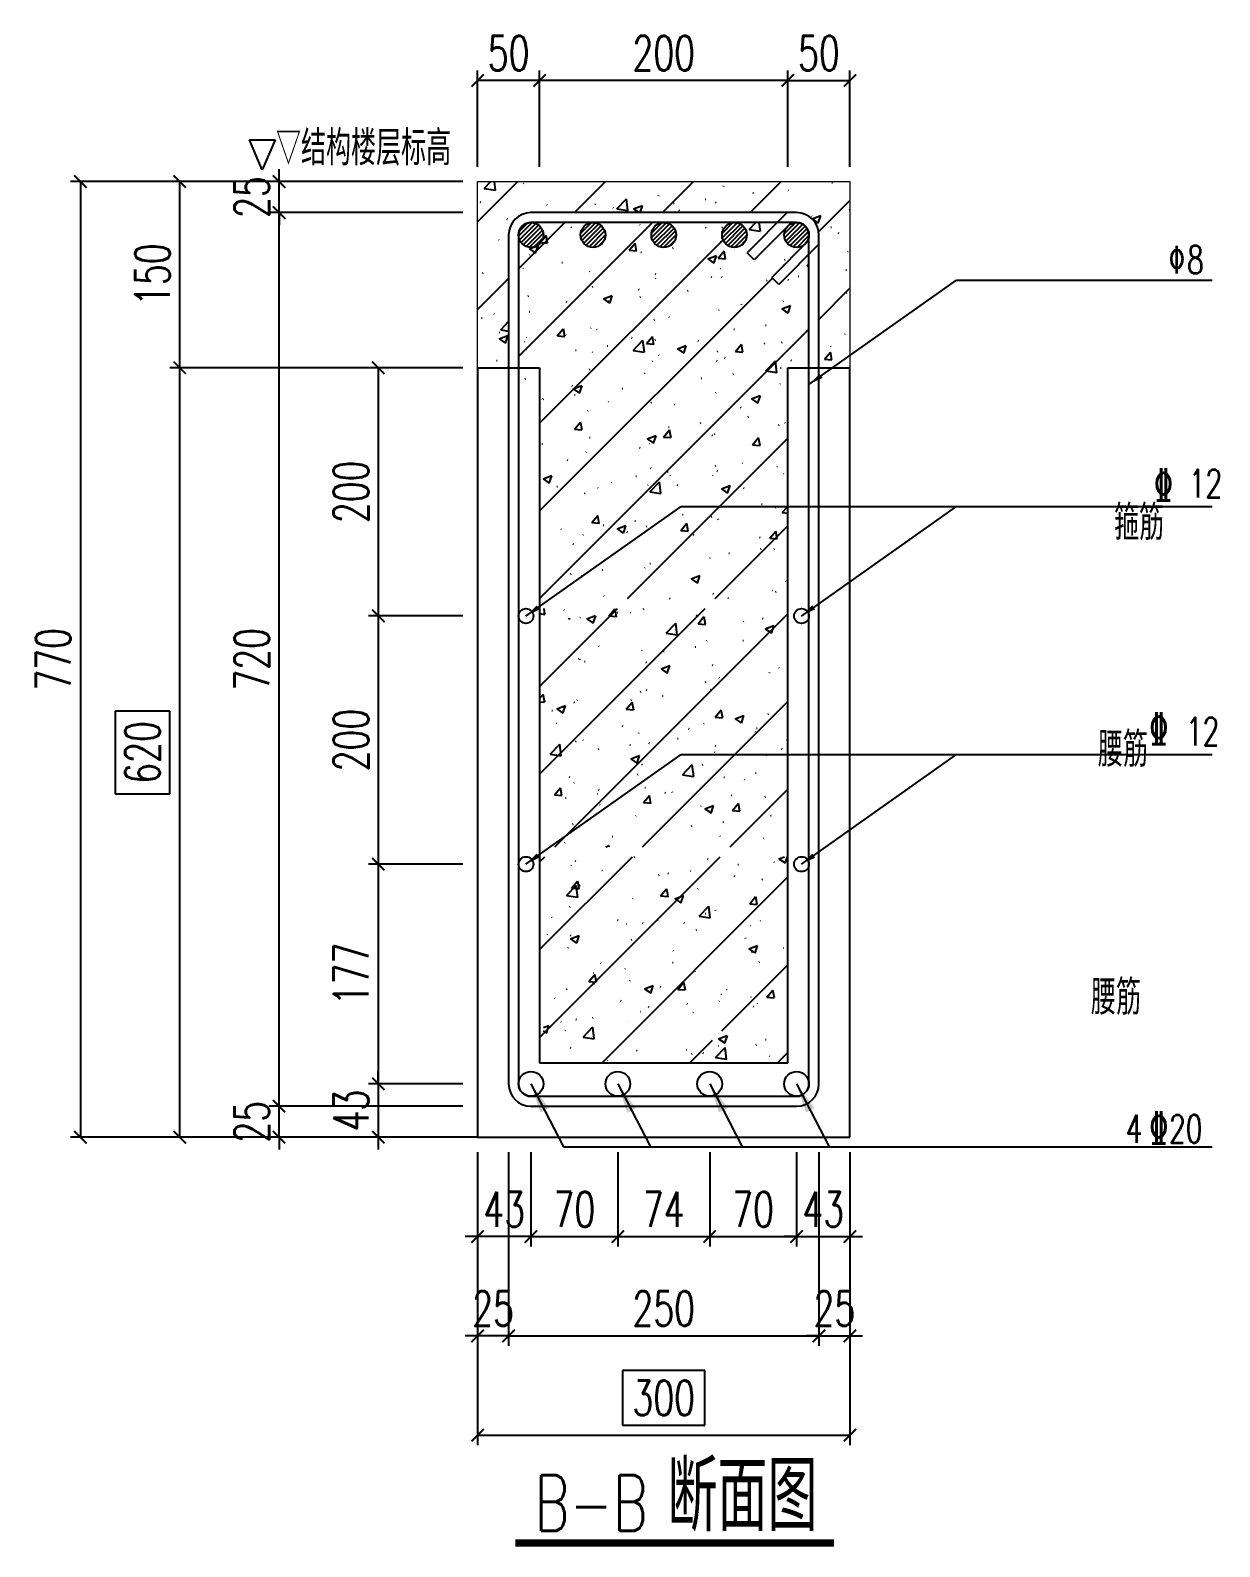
# Model space of a CAD drawing. Header units: inches. Extents: x 280713 to 330889, y 163288 to 177285.
# Drawn here: x 328493 to 330889, y 167803 to 170858 of the extents above; entities that cross this region are included whole.
import ezdxf
from ezdxf.enums import TextEntityAlignment as Align

# ---------------------------------------------------------------- set-up
doc = ezdxf.new("R2010")
doc.units = ezdxf.units.IN
for name, color, linetype in [('PC梁箍筋', 3, 'Continuous'), ('PC梁钢筋', 6, 'Continuous'), ('填充', 8, 'Continuous'), ('尺寸', 7, 'Continuous'), ('文字', 7, 'Continuous'), ('箍筋', 3, 'Continuous'), ('预制构件', 30, 'Continuous')]:
    doc.layers.add(name, color=color, linetype=linetype)
doc.layers.add('现浇剖面轮廓', color=5, linetype='Continuous', lineweight=13)
doc.styles.get("Standard").update_dxf_attribs({"font": 'tssdeng.shx', "width": 0.7, "bigfont": 'hztxt.shx'})
doc.styles.add('中文标注', font='standard.shx', dxfattribs={"bigfont": 'gbcbig.shx'})
doc.styles.add('尺寸123', font='simplex1.shx', dxfattribs={"width": 0.7, "height": 70, "bigfont": 'gbcbig.shx'})
doc.styles.add('钢筋符号', font='tssdeng.shx', dxfattribs={"width": 0.7, "height": 75})
doc.dimstyles.new('1', dxfattribs={"dimtxt": 2.5, "dimasz": 60, "dimexe": 25, "dimexo": 50, "dimgap": 5, "dimtad": 1, "dimtxsty": 'Standard', "dimblk": 'ARCHTICK', "dimcen": 2.5, "dimadec": 0, "dimazin": 0, "dimtfac": 1, "dimtmove": 0, "dimatfit": 3, "dimfxl": 1, "dimarcsym": 0})
doc.dimstyles.new('S-5', dxfattribs={"dimscale": 30, "dimtxt": 3.5, "dimasz": 1, "dimexe": 1, "dimexo": 3, "dimgap": 4, "dimtad": 1, "dimdec": 1, "dimlfac": 0.2, "dimdsep": 46, "dimtxsty": '尺寸123', "dimblk": 'ARCHTICK', "dimcen": 1.75, "dimaunit": 1, "dimadec": 1, "dimazin": 0, "dimtfac": 1, "dimtdec": 1, "dimtix": 1, "dimtmove": 2, "dimatfit": 3, "dimfxl": 1, "dimarcsym": 0})
doc.dimstyles.new('s-8', dxfattribs={"dimscale": 10, "dimtxt": 3.5, "dimasz": 2.5, "dimexe": 2, "dimexo": 3, "dimgap": 2, "dimtad": 1, "dimdec": 1, "dimlfac": 0.4, "dimdsep": 46, "dimtxsty": '尺寸123', "dimblk": 'ARCHTICK', "dimcen": 1.75, "dimaunit": 1, "dimadec": 0, "dimazin": 0, "dimtfac": 1, "dimtdec": 1, "dimtix": 1, "dimtmove": 2, "dimatfit": 3, "dimfxl": 1, "dimarcsym": 0})
doc.dimstyles.new('副本 s-8', dxfattribs={"dimscale": 10, "dimtxt": 3.5, "dimasz": 2.5, "dimexe": 2, "dimexo": 3, "dimgap": -2, "dimtad": 1, "dimdec": 1, "dimlfac": 0.4, "dimdsep": 46, "dimtxsty": '尺寸123', "dimblk": 'ARCHTICK', "dimcen": 1.75, "dimaunit": 1, "dimadec": 0, "dimazin": 0, "dimtfac": 1, "dimtdec": 1, "dimtix": 1, "dimtmove": 2, "dimatfit": 3, "dimfxl": 1, "dimarcsym": 0})
pattern_1 = [(45, (0, 0), (-88.388348, 88.388348), []), (50, (0, 0), (179.315046, -15.688034), [18.75, -206.25]), (355, (0, 0), (-34.68783, 188.04803), [15, -165]), (100.4514, (14.94, -1.3), (144.627345, 172.359886), [15.93505, -175.28553]), (46.1842, (0, 50), (266.81026, -41.37975), [28.125, -309.375]), (96.6356, (22.23, 46.55), (233.66568, 243.52947), [23.90257, -262.92825]), (351.1842, (0, 50), (233.66549, 243.52965), [22.5, -247.5]), (21, (25, 37.5), (149.226763, -100.65472), [18.75, -206.25]), (326, (25, 37.5), (60.82883, 181.28751), [15, -165]), (71.4514, (37.44, 29.11), (210.05566, 80.632624), [15.93505, -175.28553]), (37.5, (0, 0), (3.039964, 83.223463), [1.25, -163, 1.25, -167.5, 1.25, -165.625]), (7.5, (0, 0), (65.767384, 98.602928), [1.25, -95.5, 1.25, -159.25, 1.25, -63.125]), (327.5, (-55.75, 0), (133.455609, -5.638718), [1.25, -62.5, 1.25, -195, 1.25, -258.75]), (317.5, (-80.75, 0), (145.796542, 25.026246), [1.25, -81.25, 1.25, -129.5, 1.25, -183.75])]

# ---------------------------------------------------------------- blocks, each defined once
blk = doc.blocks.new('_ArchTick')
at = {"color": 0, "linetype": 'ByBlock', "const_width": 0.15}
blk.add_lwpolyline([(-0.5, -0.5), (0.5, 0.5)], dxfattribs=at)
blk = doc.blocks.new('*D366')
at = {"layer": 'Defpoints', "color": 0, "transparency": 16777216}
for p in [(329394, 170177.9), (329194, 169677.9), (329394, 169677.9)]:
    blk.add_point(p, dxfattribs=at)
at = {"layer": '尺寸', "color": 0, "lineweight": -2, "transparency": 16777216}
for p, q in [((329364, 170177.9), (329174, 170177.9)), ((329194, 170177.9), (329194, 169677.9)), ((329364, 169677.9), (329174, 169677.9))]:
    blk.add_line(p, q, dxfattribs=at)
at = {"layer": '尺寸', "color": 0, "lineweight": -2, "transparency": 16777216, "xscale": 25, "yscale": 25, "zscale": 25}
for p, rotation in [((329194, 170177.9), 90), ((329194, 169677.9), 270)]:
    blk.add_blockref('_ArchTick', p, dxfattribs=dict(at, rotation=rotation))
at = {"layer": '尺寸', "color": 0, "transparency": 16777216, "insert": (329139, 169927.9), "char_height": 70, "attachment_point": 5, "rotation": 90, "style": '尺寸123'}
blk.add_mtext('200', dxfattribs=at)
blk = doc.blocks.new('*D367')
at = {"layer": 'Defpoints', "color": 0, "transparency": 16777216}
for p in [(329394, 168735.4), (329194, 168627.9), (329394, 168627.9)]:
    blk.add_point(p, dxfattribs=at)
at = {"layer": '尺寸', "color": 0, "lineweight": -2, "transparency": 16777216}
for p, q in [((329194, 168735.4), (329194, 168760.4)), ((329364, 168735.4), (329174, 168735.4)), ((329194, 168735.4), (329194, 168627.9)), ((329364, 168627.9), (329174, 168627.9)), ((329194, 168627.9), (329194, 168602.9))]:
    blk.add_line(p, q, dxfattribs=at)
at = {"layer": '尺寸', "color": 0, "lineweight": -2, "transparency": 16777216, "xscale": 25, "yscale": 25, "zscale": 25}
for p, rotation in [((329194, 168735.4), 270), ((329194, 168627.9), 90)]:
    blk.add_blockref('_ArchTick', p, dxfattribs=dict(at, rotation=rotation))
at = {"layer": '尺寸', "color": 0, "transparency": 16777216, "insert": (329139, 168681.6), "char_height": 70, "attachment_point": 5, "rotation": 90, "style": '尺寸123'}
blk.add_mtext('43', dxfattribs=at)
blk = doc.blocks.new('*D368')
at = {"layer": 'Defpoints', "color": 0, "transparency": 16777216}
for p in [(328794, 170177.9), (329394, 170177.9), (329394, 168627.9)]:
    blk.add_point(p, dxfattribs=at)
at = {"layer": '尺寸', "color": 0, "lineweight": -2, "transparency": 16777216}
for p, q in [((329364, 170177.9), (328774, 170177.9)), ((328794, 168627.9), (328794, 170177.9)), ((328774, 169485.9), (328664, 169485.9)), ((328664, 169485.9), (328664, 169319.9)), ((328774, 169319.9), (328774, 169485.9)), ((328664, 169319.9), (328774, 169319.9)), ((329364, 168627.9), (328774, 168627.9))]:
    blk.add_line(p, q, dxfattribs=at)
at = {"layer": '尺寸', "color": 0, "lineweight": -2, "transparency": 16777216, "xscale": 25, "yscale": 25, "zscale": 25}
for p, rotation in [((328794, 170177.9), 90), ((328794, 168627.9), 270)]:
    blk.add_blockref('_ArchTick', p, dxfattribs=dict(at, rotation=rotation))
at = {"layer": '尺寸', "color": 0, "transparency": 16777216, "insert": (328719, 169402.9), "char_height": 70, "attachment_point": 5, "rotation": 90, "style": '尺寸123'}
blk.add_mtext('620', dxfattribs=at)
blk = doc.blocks.new('*D369')
at = {"layer": 'Defpoints', "color": 0, "transparency": 16777216}
for p in [(329394, 168627.9), (329456.5, 168627.9), (329394, 168227.7)]:
    blk.add_point(p, dxfattribs=at)
at = {"layer": '尺寸', "color": 0, "lineweight": -2, "transparency": 16777216}
for p, q in [((329394, 168597.9), (329394, 168207.7)), ((329456.5, 168597.9), (329456.5, 168207.7)), ((329394, 168227.7), (329369, 168227.7)), ((329456.5, 168227.7), (329394, 168227.7)), ((329456.5, 168227.7), (329481.5, 168227.7))]:
    blk.add_line(p, q, dxfattribs=at)
at = {"layer": '尺寸', "color": 0, "lineweight": -2, "transparency": 16777216, "xscale": 25, "yscale": 25, "zscale": 25}
blk.add_blockref('_ArchTick', (329394, 168227.7), dxfattribs=at)
at = {"layer": '尺寸', "color": 0, "lineweight": -2, "transparency": 16777216, "xscale": 25, "yscale": 25, "zscale": 25, "rotation": 180}
blk.add_blockref('_ArchTick', (329456.5, 168227.7), dxfattribs=at)
at = {"layer": '尺寸', "color": 0, "transparency": 16777216, "insert": (329425.2, 168282.7), "char_height": 70, "attachment_point": 5, "style": '尺寸123'}
blk.add_mtext('25', dxfattribs=at)
blk = doc.blocks.new('*D370')
at = {"layer": 'Defpoints', "color": 0, "transparency": 16777216}
for p in [(329456.5, 168627.9), (330081.5, 168627.9), (330081.5, 168227.7)]:
    blk.add_point(p, dxfattribs=at)
at = {"layer": '尺寸', "color": 0, "lineweight": -2, "transparency": 16777216}
for p, q in [((329456.5, 168597.9), (329456.5, 168207.7)), ((330081.5, 168597.9), (330081.5, 168207.7)), ((329456.5, 168227.7), (330081.5, 168227.7))]:
    blk.add_line(p, q, dxfattribs=at)
at = {"layer": '尺寸', "color": 0, "lineweight": -2, "transparency": 16777216, "xscale": 25, "yscale": 25, "zscale": 25, "rotation": 180}
blk.add_blockref('_ArchTick', (329456.5, 168227.7), dxfattribs=at)
at = {"layer": '尺寸', "color": 0, "lineweight": -2, "transparency": 16777216, "xscale": 25, "yscale": 25, "zscale": 25}
blk.add_blockref('_ArchTick', (330081.5, 168227.7), dxfattribs=at)
at = {"layer": '尺寸', "color": 0, "transparency": 16777216, "insert": (329769, 168282.7), "char_height": 70, "attachment_point": 5, "style": '尺寸123'}
blk.add_mtext('250', dxfattribs=at)
blk = doc.blocks.new('*D371')
at = {"layer": 'Defpoints', "color": 0, "transparency": 16777216}
for p in [(330081.5, 168627.9), (330144, 168627.9), (330144, 168227.7)]:
    blk.add_point(p, dxfattribs=at)
at = {"layer": '尺寸', "color": 0, "lineweight": -2, "transparency": 16777216}
for p, q in [((330081.5, 168597.9), (330081.5, 168207.7)), ((330144, 168597.9), (330144, 168207.7)), ((330081.5, 168227.7), (330056.5, 168227.7)), ((330081.5, 168227.7), (330144, 168227.7)), ((330144, 168227.7), (330169, 168227.7))]:
    blk.add_line(p, q, dxfattribs=at)
at = {"layer": '尺寸', "color": 0, "lineweight": -2, "transparency": 16777216, "xscale": 25, "yscale": 25, "zscale": 25}
blk.add_blockref('_ArchTick', (330081.5, 168227.7), dxfattribs=at)
at = {"layer": '尺寸', "color": 0, "lineweight": -2, "transparency": 16777216, "xscale": 25, "yscale": 25, "zscale": 25, "rotation": 180}
blk.add_blockref('_ArchTick', (330144, 168227.7), dxfattribs=at)
at = {"layer": '尺寸', "color": 0, "transparency": 16777216, "insert": (330112.7, 168282.7), "char_height": 70, "attachment_point": 5, "style": '尺寸123'}
blk.add_mtext('25', dxfattribs=at)
blk = doc.blocks.new('*D372')
at = {"layer": 'Defpoints', "color": 0, "transparency": 16777216}
for p in [(329394, 168627.9), (329501.5, 168627.9), (329394, 168427.7)]:
    blk.add_point(p, dxfattribs=at)
at = {"layer": '尺寸', "color": 0, "lineweight": -2, "transparency": 16777216}
for p, q in [((329394, 168597.9), (329394, 168407.7)), ((329501.5, 168597.9), (329501.5, 168407.7)), ((329394, 168427.7), (329369, 168427.7)), ((329501.5, 168427.7), (329394, 168427.7)), ((329501.5, 168427.7), (329526.5, 168427.7))]:
    blk.add_line(p, q, dxfattribs=at)
at = {"layer": '尺寸', "color": 0, "lineweight": -2, "transparency": 16777216, "xscale": 25, "yscale": 25, "zscale": 25}
blk.add_blockref('_ArchTick', (329394, 168427.7), dxfattribs=at)
at = {"layer": '尺寸', "color": 0, "lineweight": -2, "transparency": 16777216, "xscale": 25, "yscale": 25, "zscale": 25, "rotation": 180}
blk.add_blockref('_ArchTick', (329501.5, 168427.7), dxfattribs=at)
at = {"layer": '尺寸', "color": 0, "transparency": 16777216, "insert": (329447.7, 168482.7), "char_height": 70, "attachment_point": 5, "style": '尺寸123'}
blk.add_mtext('43', dxfattribs=at)
blk = doc.blocks.new('*D373')
at = {"layer": 'Defpoints', "color": 0, "transparency": 16777216}
for p in [(329501.5, 168627.9), (329676.5, 168627.9), (329676.5, 168427.7)]:
    blk.add_point(p, dxfattribs=at)
at = {"layer": '尺寸', "color": 0, "lineweight": -2, "transparency": 16777216}
for p, q in [((329501.5, 168597.9), (329501.5, 168407.7)), ((329676.5, 168597.9), (329676.5, 168407.7)), ((329501.5, 168427.7), (329676.5, 168427.7))]:
    blk.add_line(p, q, dxfattribs=at)
at = {"layer": '尺寸', "color": 0, "lineweight": -2, "transparency": 16777216, "xscale": 25, "yscale": 25, "zscale": 25, "rotation": 180}
blk.add_blockref('_ArchTick', (329501.5, 168427.7), dxfattribs=at)
at = {"layer": '尺寸', "color": 0, "lineweight": -2, "transparency": 16777216, "xscale": 25, "yscale": 25, "zscale": 25}
blk.add_blockref('_ArchTick', (329676.5, 168427.7), dxfattribs=at)
at = {"layer": '尺寸', "color": 0, "transparency": 16777216, "insert": (329589, 168482.7), "char_height": 70, "attachment_point": 5, "style": '尺寸123'}
blk.add_mtext('70', dxfattribs=at)
blk = doc.blocks.new('*D374')
at = {"layer": 'Defpoints', "color": 0, "transparency": 16777216}
for p in [(329676.5, 168627.9), (329861.5, 168627.9), (329861.5, 168427.7)]:
    blk.add_point(p, dxfattribs=at)
at = {"layer": '尺寸', "color": 0, "lineweight": -2, "transparency": 16777216}
for p, q in [((329676.5, 168597.9), (329676.5, 168407.7)), ((329861.5, 168597.9), (329861.5, 168407.7)), ((329676.5, 168427.7), (329861.5, 168427.7))]:
    blk.add_line(p, q, dxfattribs=at)
at = {"layer": '尺寸', "color": 0, "lineweight": -2, "transparency": 16777216, "xscale": 25, "yscale": 25, "zscale": 25, "rotation": 180}
blk.add_blockref('_ArchTick', (329676.5, 168427.7), dxfattribs=at)
at = {"layer": '尺寸', "color": 0, "lineweight": -2, "transparency": 16777216, "xscale": 25, "yscale": 25, "zscale": 25}
blk.add_blockref('_ArchTick', (329861.5, 168427.7), dxfattribs=at)
at = {"layer": '尺寸', "color": 0, "transparency": 16777216, "insert": (329769, 168482.7), "char_height": 70, "attachment_point": 5, "style": '尺寸123'}
blk.add_mtext('74', dxfattribs=at)
blk = doc.blocks.new('*D375')
at = {"layer": 'Defpoints', "color": 0, "transparency": 16777216}
for p in [(329861.5, 168627.9), (330036.5, 168627.9), (330036.5, 168427.7)]:
    blk.add_point(p, dxfattribs=at)
at = {"layer": '尺寸', "color": 0, "lineweight": -2, "transparency": 16777216}
for p, q in [((329861.5, 168597.9), (329861.5, 168407.7)), ((330036.5, 168597.9), (330036.5, 168407.7)), ((329861.5, 168427.7), (330036.5, 168427.7))]:
    blk.add_line(p, q, dxfattribs=at)
at = {"layer": '尺寸', "color": 0, "lineweight": -2, "transparency": 16777216, "xscale": 25, "yscale": 25, "zscale": 25, "rotation": 180}
blk.add_blockref('_ArchTick', (329861.5, 168427.7), dxfattribs=at)
at = {"layer": '尺寸', "color": 0, "lineweight": -2, "transparency": 16777216, "xscale": 25, "yscale": 25, "zscale": 25}
blk.add_blockref('_ArchTick', (330036.5, 168427.7), dxfattribs=at)
at = {"layer": '尺寸', "color": 0, "transparency": 16777216, "insert": (329949, 168482.7), "char_height": 70, "attachment_point": 5, "style": '尺寸123'}
blk.add_mtext('70', dxfattribs=at)
blk = doc.blocks.new('*D376')
at = {"layer": 'Defpoints', "color": 0, "transparency": 16777216}
for p in [(330036.5, 168627.9), (330144, 168627.9), (330144, 168427.7)]:
    blk.add_point(p, dxfattribs=at)
at = {"layer": '尺寸', "color": 0, "lineweight": -2, "transparency": 16777216}
for p, q in [((330036.5, 168597.9), (330036.5, 168407.7)), ((330144, 168597.9), (330144, 168407.7)), ((330036.5, 168427.7), (330011.5, 168427.7)), ((330036.5, 168427.7), (330144, 168427.7)), ((330144, 168427.7), (330169, 168427.7))]:
    blk.add_line(p, q, dxfattribs=at)
at = {"layer": '尺寸', "color": 0, "lineweight": -2, "transparency": 16777216, "xscale": 25, "yscale": 25, "zscale": 25}
blk.add_blockref('_ArchTick', (330036.5, 168427.7), dxfattribs=at)
at = {"layer": '尺寸', "color": 0, "lineweight": -2, "transparency": 16777216, "xscale": 25, "yscale": 25, "zscale": 25, "rotation": 180}
blk.add_blockref('_ArchTick', (330144, 168427.7), dxfattribs=at)
at = {"layer": '尺寸', "color": 0, "transparency": 16777216, "insert": (330090.2, 168482.7), "char_height": 70, "attachment_point": 5, "style": '尺寸123'}
blk.add_mtext('43', dxfattribs=at)
blk = doc.blocks.new('*D377')
at = {"layer": 'Defpoints', "color": 0, "transparency": 16777216}
for p in [(329394, 168627.9), (330144, 168627.9), (330144, 168027.7)]:
    blk.add_point(p, dxfattribs=at)
at = {"layer": '尺寸', "color": 0, "lineweight": -2, "transparency": 16777216}
for p, q in [((329394, 168597.9), (329394, 168007.7)), ((330144, 168597.9), (330144, 168007.7)), ((329852, 168157.7), (329686, 168157.7)), ((329686, 168157.7), (329686, 168047.7)), ((329852, 168047.7), (329852, 168157.7)), ((329394, 168027.7), (330144, 168027.7)), ((329686, 168047.7), (329852, 168047.7))]:
    blk.add_line(p, q, dxfattribs=at)
at = {"layer": '尺寸', "color": 0, "lineweight": -2, "transparency": 16777216, "xscale": 25, "yscale": 25, "zscale": 25, "rotation": 180}
blk.add_blockref('_ArchTick', (329394, 168027.7), dxfattribs=at)
at = {"layer": '尺寸', "color": 0, "lineweight": -2, "transparency": 16777216, "xscale": 25, "yscale": 25, "zscale": 25}
blk.add_blockref('_ArchTick', (330144, 168027.7), dxfattribs=at)
at = {"layer": '尺寸', "color": 0, "transparency": 16777216, "insert": (329769, 168102.7), "char_height": 70, "attachment_point": 5, "style": '尺寸123'}
blk.add_mtext('300', dxfattribs=at)
blk = doc.blocks.new('*D378')
at = {"layer": 'Defpoints', "color": 0, "transparency": 16777216}
for p in [(329394, 170552.9), (328594, 168627.9), (329394, 168627.9)]:
    blk.add_point(p, dxfattribs=at)
at = {"layer": '尺寸', "color": 0, "lineweight": -2, "transparency": 16777216}
for p, q in [((329364, 170552.9), (328574, 170552.9)), ((328594, 170552.9), (328594, 168627.9)), ((329364, 168627.9), (328574, 168627.9))]:
    blk.add_line(p, q, dxfattribs=at)
at = {"layer": '尺寸', "color": 0, "lineweight": -2, "transparency": 16777216, "xscale": 25, "yscale": 25, "zscale": 25}
for p, rotation in [((328594, 170552.9), 90), ((328594, 168627.9), 270)]:
    blk.add_blockref('_ArchTick', p, dxfattribs=dict(at, rotation=rotation))
at = {"layer": '尺寸', "color": 0, "transparency": 16777216, "insert": (328539, 169590.4), "char_height": 70, "attachment_point": 5, "rotation": 90, "style": '尺寸123'}
blk.add_mtext('770', dxfattribs=at)
blk = doc.blocks.new('*D379')
at = {"layer": 'Defpoints', "color": 0, "transparency": 16777216}
for p in [(329394, 169677.9), (329194, 169177.9), (329394, 169177.9)]:
    blk.add_point(p, dxfattribs=at)
at = {"layer": '尺寸', "color": 0, "lineweight": -2, "transparency": 16777216}
for p, q in [((329364, 169677.9), (329174, 169677.9)), ((329194, 169677.9), (329194, 169177.9)), ((329364, 169177.9), (329174, 169177.9))]:
    blk.add_line(p, q, dxfattribs=at)
at = {"layer": '尺寸', "color": 0, "lineweight": -2, "transparency": 16777216, "xscale": 25, "yscale": 25, "zscale": 25}
for p, rotation in [((329194, 169677.9), 90), ((329194, 169177.9), 270)]:
    blk.add_blockref('_ArchTick', p, dxfattribs=dict(at, rotation=rotation))
at = {"layer": '尺寸', "color": 0, "transparency": 16777216, "insert": (329139, 169427.9), "char_height": 70, "attachment_point": 5, "rotation": 90, "style": '尺寸123'}
blk.add_mtext('200', dxfattribs=at)
blk = doc.blocks.new('*D380')
at = {"layer": 'Defpoints', "color": 0, "transparency": 16777216}
for p in [(329394, 169177.9), (329194, 168735.4), (329394, 168735.4)]:
    blk.add_point(p, dxfattribs=at)
at = {"layer": '尺寸', "color": 0, "lineweight": -2, "transparency": 16777216}
for p, q in [((329364, 169177.9), (329174, 169177.9)), ((329194, 169177.9), (329194, 168735.4)), ((329364, 168735.4), (329174, 168735.4))]:
    blk.add_line(p, q, dxfattribs=at)
at = {"layer": '尺寸', "color": 0, "lineweight": -2, "transparency": 16777216, "xscale": 25, "yscale": 25, "zscale": 25}
for p, rotation in [((329194, 169177.9), 90), ((329194, 168735.4), 270)]:
    blk.add_blockref('_ArchTick', p, dxfattribs=dict(at, rotation=rotation))
at = {"layer": '尺寸', "color": 0, "transparency": 16777216, "insert": (329139, 168956.6), "char_height": 70, "attachment_point": 5, "rotation": 90, "style": '尺寸123'}
blk.add_mtext('177', dxfattribs=at)
blk = doc.blocks.new('*D381')
at = {"layer": 'Defpoints', "color": 0, "transparency": 16777216}
for p in [(329394, 170756.6), (329394, 170552.9), (329519, 170552.9)]:
    blk.add_point(p, dxfattribs=at)
at = {"layer": '尺寸', "color": 0, "lineweight": -2, "transparency": 16777216}
for p, q in [((329394, 170582.9), (329394, 170776.6)), ((329519, 170582.9), (329519, 170776.6)), ((329519, 170756.6), (329394, 170756.6))]:
    blk.add_line(p, q, dxfattribs=at)
at = {"layer": '尺寸', "color": 0, "lineweight": -2, "transparency": 16777216, "xscale": 25, "yscale": 25, "zscale": 25, "rotation": 180}
blk.add_blockref('_ArchTick', (329394, 170756.6), dxfattribs=at)
at = {"layer": '尺寸', "color": 0, "lineweight": -2, "transparency": 16777216, "xscale": 25, "yscale": 25, "zscale": 25}
blk.add_blockref('_ArchTick', (329519, 170756.6), dxfattribs=at)
at = {"layer": '尺寸', "color": 0, "transparency": 16777216, "insert": (329456.5, 170811.6), "char_height": 70, "attachment_point": 5, "style": '尺寸123'}
blk.add_mtext('50', dxfattribs=at)
blk = doc.blocks.new('*D382')
at = {"layer": 'Defpoints', "color": 0, "transparency": 16777216}
for p in [(329519, 170756.6), (329519, 170552.9), (330019, 170552.9)]:
    blk.add_point(p, dxfattribs=at)
at = {"layer": '尺寸', "color": 0, "lineweight": -2, "transparency": 16777216}
for p, q in [((329519, 170582.9), (329519, 170776.6)), ((330019, 170582.9), (330019, 170776.6)), ((330019, 170756.6), (329519, 170756.6))]:
    blk.add_line(p, q, dxfattribs=at)
at = {"layer": '尺寸', "color": 0, "lineweight": -2, "transparency": 16777216, "xscale": 25, "yscale": 25, "zscale": 25, "rotation": 180}
blk.add_blockref('_ArchTick', (329519, 170756.6), dxfattribs=at)
at = {"layer": '尺寸', "color": 0, "lineweight": -2, "transparency": 16777216, "xscale": 25, "yscale": 25, "zscale": 25}
blk.add_blockref('_ArchTick', (330019, 170756.6), dxfattribs=at)
at = {"layer": '尺寸', "color": 0, "transparency": 16777216, "insert": (329769, 170811.6), "char_height": 70, "attachment_point": 5, "style": '尺寸123'}
blk.add_mtext('200', dxfattribs=at)
blk = doc.blocks.new('*D383')
at = {"layer": 'Defpoints', "color": 0, "transparency": 16777216}
for p in [(330144, 170756.6), (330019, 170552.9), (330144, 170552.9)]:
    blk.add_point(p, dxfattribs=at)
at = {"layer": '尺寸', "color": 0, "lineweight": -2, "transparency": 16777216}
for p, q in [((330019, 170582.9), (330019, 170776.6)), ((330144, 170582.9), (330144, 170776.6)), ((330019, 170756.6), (330144, 170756.6))]:
    blk.add_line(p, q, dxfattribs=at)
at = {"layer": '尺寸', "color": 0, "lineweight": -2, "transparency": 16777216, "xscale": 25, "yscale": 25, "zscale": 25, "rotation": 180}
blk.add_blockref('_ArchTick', (330019, 170756.6), dxfattribs=at)
at = {"layer": '尺寸', "color": 0, "lineweight": -2, "transparency": 16777216, "xscale": 25, "yscale": 25, "zscale": 25}
blk.add_blockref('_ArchTick', (330144, 170756.6), dxfattribs=at)
at = {"layer": '尺寸', "color": 0, "transparency": 16777216, "insert": (330081.5, 170811.6), "char_height": 70, "attachment_point": 5, "style": '尺寸123'}
blk.add_mtext('50', dxfattribs=at)
blk = doc.blocks.new('sanjiaoxing')
for p, q in [((241601.3, 38058.2), (241661.5, 38083.6)), ((241661.5, 38031.9), (241601.3, 38058.2)), ((241661.5, 38083.6), (241661.5, 38031.9))]:
    blk.add_line(p, q)
blk = doc.blocks.new('*D384')
at = {"layer": 'Defpoints', "color": 0, "transparency": 16777216}
for p in [(328794, 170552.9), (329394, 170552.9), (329394, 170177.9)]:
    blk.add_point(p, dxfattribs=at)
at = {"layer": '尺寸', "color": 0, "lineweight": -2, "transparency": 16777216}
for p, q in [((329364, 170552.9), (328774, 170552.9)), ((328794, 170177.9), (328794, 170552.9)), ((329364, 170177.9), (328774, 170177.9))]:
    blk.add_line(p, q, dxfattribs=at)
at = {"layer": '尺寸', "color": 0, "lineweight": -2, "transparency": 16777216, "xscale": 25, "yscale": 25, "zscale": 25}
for p, rotation in [((328794, 170552.9), 90), ((328794, 170177.9), 270)]:
    blk.add_blockref('_ArchTick', p, dxfattribs=dict(at, rotation=rotation))
at = {"layer": '尺寸', "color": 0, "transparency": 16777216, "insert": (328739, 170365.4), "char_height": 70, "attachment_point": 5, "rotation": 90, "style": '尺寸123'}
blk.add_mtext('150', dxfattribs=at)
blk = doc.blocks.new('*D385')
at = {"layer": 'Defpoints', "color": 0, "transparency": 16777216}
for p in [(328994, 168690.4), (329394, 168690.4), (329394, 168627.9)]:
    blk.add_point(p, dxfattribs=at)
at = {"layer": '尺寸', "color": 0, "lineweight": -2, "transparency": 16777216}
for p, q in [((328994, 168690.4), (328994, 168715.4)), ((329364, 168690.4), (328974, 168690.4)), ((328994, 168627.9), (328994, 168690.4)), ((329364, 168627.9), (328974, 168627.9)), ((328994, 168627.9), (328994, 168602.9))]:
    blk.add_line(p, q, dxfattribs=at)
at = {"layer": '尺寸', "color": 0, "lineweight": -2, "transparency": 16777216, "xscale": 25, "yscale": 25, "zscale": 25}
for p, rotation in [((328994, 168690.4), 270), ((328994, 168627.9), 90)]:
    blk.add_blockref('_ArchTick', p, dxfattribs=dict(at, rotation=rotation))
at = {"layer": '尺寸', "color": 0, "transparency": 16777216, "insert": (328939, 168659.1), "char_height": 70, "attachment_point": 5, "rotation": 90, "style": '尺寸123'}
blk.add_mtext('25', dxfattribs=at)
blk = doc.blocks.new('*D386')
at = {"layer": 'Defpoints', "color": 0, "transparency": 16777216}
for p in [(328994, 170490.4), (329394, 170490.4), (329394, 168690.4)]:
    blk.add_point(p, dxfattribs=at)
at = {"layer": '尺寸', "color": 0, "lineweight": -2, "transparency": 16777216}
for p, q in [((329364, 170490.4), (328974, 170490.4)), ((328994, 168690.4), (328994, 170490.4)), ((329364, 168690.4), (328974, 168690.4))]:
    blk.add_line(p, q, dxfattribs=at)
at = {"layer": '尺寸', "color": 0, "lineweight": -2, "transparency": 16777216, "xscale": 25, "yscale": 25, "zscale": 25}
for p, rotation in [((328994, 170490.4), 90), ((328994, 168690.4), 270)]:
    blk.add_blockref('_ArchTick', p, dxfattribs=dict(at, rotation=rotation))
at = {"layer": '尺寸', "color": 0, "transparency": 16777216, "insert": (328939, 169590.4), "char_height": 70, "attachment_point": 5, "rotation": 90, "style": '尺寸123'}
blk.add_mtext('720', dxfattribs=at)
blk = doc.blocks.new('*D387')
at = {"layer": 'Defpoints', "color": 0, "transparency": 16777216}
for p in [(328994, 170552.9), (329394, 170552.9), (329394, 170490.4)]:
    blk.add_point(p, dxfattribs=at)
at = {"layer": '尺寸', "color": 0, "lineweight": -2, "transparency": 16777216}
for p, q in [((328994, 170552.9), (328994, 170577.9)), ((329364, 170552.9), (328974, 170552.9)), ((328994, 170490.4), (328994, 170552.9)), ((329364, 170490.4), (328974, 170490.4)), ((328994, 170490.4), (328994, 170465.4))]:
    blk.add_line(p, q, dxfattribs=at)
at = {"layer": '尺寸', "color": 0, "lineweight": -2, "transparency": 16777216, "xscale": 25, "yscale": 25, "zscale": 25}
for p, rotation in [((328994, 170552.9), 270), ((328994, 170490.4), 90)]:
    blk.add_blockref('_ArchTick', p, dxfattribs=dict(at, rotation=rotation))
at = {"layer": '尺寸', "color": 0, "transparency": 16777216, "insert": (328939, 170521.6), "char_height": 70, "attachment_point": 5, "rotation": 90, "style": '尺寸123'}
blk.add_mtext('25', dxfattribs=at)

msp = doc.modelspace()

# ---------------------------------------------------------------- hatches: boundary and pattern name
at = {"layer": '填充'}
h = msp.add_hatch(dxfattribs=at)
h.set_pattern_fill('钢筋混凝土', color=256, scale=25, style=0, pattern_type=2)
h.set_pattern_definition(pattern_1)
h.paths.add_polyline_path([(330081.46, 170445.37), (330081.46, 170177.87), (330143.96, 170177.87), (330143.96, 170552.87), (329393.96, 170552.87), (329393.96, 170177.87), (329456.46, 170177.87), (329456.46, 170445.37, -0.4142136), (329501.46, 170490.37), (330036.46, 170490.37, -0.4142136)])
h = msp.add_hatch(dxfattribs=at)
h.set_pattern_fill('钢筋混凝土', color=256, scale=25, style=0, pattern_type=2)
h.set_pattern_definition(pattern_1)
h.paths.add_polyline_path([(329743.96, 170445.37, -0.4142136), (329768.96, 170470.37), (329626.46, 170470.37, -0.4142136), (329651.46, 170445.37, -1), (329601.46, 170445.37, -0.4142136), (329626.46, 170470.37), (329501.46, 170470.37, -0.4142136), (329526.46, 170445.37, -1), (329476.46, 170445.37), (329476.46, 170102.87), (329518.96, 170102.87), (329518.96, 169712.87), (330018.96, 169712.87), (330018.96, 170102.87), (330061.46, 170102.87), (330061.46, 170406.66), (330000.5, 170345.7), (329986.36, 170359.84), (330061.46, 170434.95), (330061.46, 170445.37, -1), (330011.46, 170445.37, -0.4142136), (330036.46, 170470.37), (330026.04, 170470.37), (329950.94, 170395.26), (329936.79, 170409.4), (329997.76, 170470.37), (329911.46, 170470.37, -0.4142136), (329936.46, 170445.37, -1), (329886.46, 170445.37, -0.4142136), (329911.46, 170470.37), (329768.96, 170470.37, -0.4142136), (329793.96, 170445.37, -1)])
h = msp.add_hatch(dxfattribs=at)
h.set_pattern_fill('ANSI31', color=256, scale=50, style=0)
h.set_pattern_definition([(45, (786124.768, 462609.098), (-4.41941738, 4.41941738), [])])
h.paths.add_polyline_path([(329476.46, 170445.37, 1), (329526.46, 170445.37, 1)])
h.paths.add_polyline_path([(330036.46, 170470.37, 0.4142136), (330011.46, 170445.37, 1), (330061.46, 170445.37, 0.4142136)])
h = msp.add_hatch(dxfattribs=at)
h.set_pattern_fill('ANSI31', color=256, scale=50, style=0)
h.set_pattern_definition([(45, (784299.0517, 462609.098), (-4.41941738, 4.41941738), [])])
h.paths.add_polyline_path([(329651.46, 170445.37, 1), (329601.46, 170445.37, 1)])
h = msp.add_hatch(dxfattribs=at)
h.set_pattern_fill('ANSI31', color=256, scale=50, style=0)
h.set_pattern_definition([(45, (784441.5517, 462609.098), (-4.41941738, 4.41941738), [])])
h.paths.add_polyline_path([(329793.96, 170445.37, 1), (329743.96, 170445.37, 1)])
h = msp.add_hatch(dxfattribs=at)
h.set_pattern_fill('ANSI31', color=256, scale=50, style=0)
h.set_pattern_definition([(45, (784399.0517, 462609.098), (-4.41941738, 4.41941738), [])])
h.paths.add_polyline_path([(329936.46, 170445.37, 1), (329886.46, 170445.37, 1)])
h = msp.add_hatch(dxfattribs=at)
h.set_pattern_fill('钢筋混凝土', color=256, scale=25, style=0, pattern_type=2)
h.set_pattern_definition(pattern_1)
h.paths.add_polyline_path([(329518.96, 169692.87), (329518.96, 169629.15), (329551.56, 169596.55), (329537.42, 169582.41), (329518.96, 169600.87), (329518.96, 169212.87), (330018.96, 169212.87), (330018.96, 169600.87), (330000.5, 169582.41), (329986.36, 169596.55), (330018.96, 169629.15), (330018.96, 169692.87)])
h = msp.add_hatch(dxfattribs=at)
h.set_pattern_fill('钢筋混凝土', color=256, scale=25, style=0, pattern_type=2)
h.set_pattern_definition(pattern_1)
h.paths.add_polyline_path([(329518.96, 169192.87), (329518.96, 169129.15), (329551.56, 169096.55), (329537.42, 169082.41), (329518.96, 169100.87), (329518.96, 168865.72, -0.2015128), (329526.46, 168847.87, -0.2015128), (329518.96, 168830.01), (329518.96, 168777.87), (330018.96, 168777.87), (330018.96, 168830.01, -0.2015128), (330011.46, 168847.87, -0.2015128), (330018.96, 168865.72), (330018.96, 169100.87), (330000.5, 169082.41), (329986.36, 169096.55), (330018.96, 169129.15), (330018.96, 169192.87)])
h.paths.add_polyline_path([(329886.46, 168847.87, -1), (329836.46, 168847.87, -1)], flags=16)
h.paths.add_polyline_path([(329701.46, 168847.87, -1), (329651.46, 168847.87, -1)], flags=16)

# ---------------------------------------------------------------- linework, layer by layer
at = {"layer": 'PC梁箍筋'}
for p, q in [((330036.46, 170490.37), (329501.46, 170490.37)), ((330036.46, 170470.37), (329501.46, 170470.37)), ((329456.46, 170445.37), (329456.46, 168735.37)), ((329476.46, 170445.37), (329476.46, 168735.37)), ((330061.46, 168735.37), (330061.46, 170445.37)), ((330081.46, 168735.37), (330081.46, 170445.37)), ((329501.46, 168710.37), (330036.46, 168710.37)), ((329501.46, 168690.37), (330036.46, 168690.37))]:
    msp.add_line(p, q, dxfattribs=at)
for centre, radius, start, end in [((329501.46, 170445.37), 45, 90, 180), ((329501.46, 170445.37), 25, 90, 180), ((330036.46, 170445.37), 45, 0, 90), ((330036.46, 170445.37), 25, 0, 90), ((329501.46, 168735.37), 45, 180, 270), ((329501.46, 168735.37), 25, 180, 270), ((330036.46, 168735.37), 45, 270, 0), ((330036.46, 168735.37), 25, 270, 0)]:
    msp.add_arc(centre, radius, start, end, dxfattribs=at)
at = {"layer": 'PC梁钢筋'}
for centre, radius in [((329491.46, 169677.87), 15), ((330046.46, 169677.87), 15), ((329491.46, 169177.87), 15), ((330046.46, 169177.87), 15), ((329501.46, 168735.37), 25), ((329676.46, 168735.37), 25), ((329861.46, 168735.37), 25), ((330036.46, 168735.37), 25)]:
    msp.add_circle(centre, radius, dxfattribs=at)
at = {"layer": '填充'}
for centre in [(329501.46, 170445.37), (329626.46, 170445.37), (329768.96, 170445.37), (329911.46, 170445.37), (330036.46, 170445.37)]:
    msp.add_circle(centre, 25, dxfattribs=at)
at = {"layer": '尺寸'}
msp.add_line((329393.96, 168627.87), (329193.96, 168627.87), dxfattribs=at)
at = {"layer": '文字', "const_width": 15}
msp.add_lwpolyline([(330111.91, 167810.62), (329469.71, 167810.62)], dxfattribs=at)
at = {"layer": '现浇剖面轮廓'}
for p, q in [((329393.96, 170177.87), (329393.96, 170552.87)), ((329393.96, 170552.87), (330143.96, 170552.87)), ((330143.96, 170552.87), (330143.96, 170177.87))]:
    msp.add_line(p, q, dxfattribs=at)
at = {"layer": '箍筋'}
for p, q in [((330017.76, 170490.37), (329936.79, 170409.4)), ((330026.04, 170470.37), (329950.94, 170395.26)), ((329950.94, 170395.26), (329936.79, 170409.4)), ((330061.46, 170434.95), (329986.36, 170359.84)), ((330081.46, 170426.66), (330000.5, 170345.7)), ((330000.5, 170345.7), (329986.36, 170359.84))]:
    msp.add_line(p, q, dxfattribs=at)
at = {"layer": '预制构件'}
for p, q in [((329393.96, 170177.87), (329393.96, 168627.87)), ((329393.96, 170177.87), (329518.96, 170177.87)), ((329518.96, 170177.87), (329518.96, 168777.87)), ((330018.96, 168777.87), (330018.96, 170177.87)), ((330018.96, 170177.87), (330143.96, 170177.87)), ((330143.96, 168627.87), (330143.96, 170177.87)), ((329518.96, 168777.87), (330018.96, 168777.87)), ((329393.96, 168627.87), (330143.96, 168627.87))]:
    msp.add_line(p, q, dxfattribs=at)

# ---------------------------------------------------------------- block references
at = {"rotation": 90}
msp.add_blockref('sanjiaoxing', (367017.95, -71024.87), dxfattribs=at)

# ---------------------------------------------------------------- texts
at = {"layer": '文字', "style": '中文标注'}
for s, height, p in [('▽结构楼层标高', 70, (328987.84, 170585.62, 0)), ('断面图', 140, (329776.52, 167834.4))]:
    msp.add_text(s, height=height, dxfattribs=at).set_placement(p)
at = {"layer": '文字', "width": 0.7}
for s, height, style, p in [('\x82', 56, '钢筋符号', (330802.52, 170395.7, 0)), ('8', 56, '尺寸123', (330840.07, 170395.55, 0)), ('\x84', 65, '钢筋符号', (330775.65, 169942.82, 0)), ('  12', 56, '尺寸123', (330833.35, 169944.66, 0)), ('\x84', 65, '钢筋符号', (330766.22, 169451.85, 0)), ('  12', 56, '尺寸123', (330827.52, 169445.25, 0)), ('4  20', 56, '尺寸123', (330776.84, 168644.84, 0)), ('\x84', 65, '钢筋符号', (330766.22, 168647.74, 0))]:
    msp.add_text(s, height=height, dxfattribs=dict(at, style=style)).set_placement(p, align=Align.MIDDLE_CENTER)
at = {"layer": '文字', "style": '尺寸123'}
for s, p in [('箍筋', (330776.86, 169809.98, 0)), ('腰筋', (330744.39, 169353.11, 0)), ('腰筋', (330730.34, 168853.7, 0))]:
    msp.add_text(s, height=70, dxfattribs=at).set_placement(p, align=Align.BOTTOM_RIGHT)
at = {"layer": '文字', "style": '尺寸123', "width": 0.7}
msp.add_text('B-B', height=112, dxfattribs=at).set_placement((329508.42, 167834.83))

# ---------------------------------------------------------------- dimensions: what is measured, and where the dimension line sits
at = {"layer": '尺寸'}
for base, p1, p2, dimstyle, picture, middle in [((329393.96, 170756.6), (329518.96, 170552.87), (329393.96, 170552.87), 's-8', '*D381', (329456.46, 170811.6)), ((329518.96, 170756.6), (330018.96, 170552.87), (329518.96, 170552.87), 's-8', '*D382', (329768.96, 170811.6)), ((330143.96, 170756.6), (330018.96, 170552.87), (330143.96, 170552.87), 's-8', '*D383', (330081.46, 170811.6)), ((329393.96, 168227.71), (329456.46, 168627.87), (329393.96, 168627.87), 's-8', '*D369', (329425.21, 168282.71)), ((329393.96, 168427.71), (329501.46, 168627.87), (329393.96, 168627.87), 's-8', '*D372', (329447.71, 168482.71)), ((330143.96, 168027.71), (329393.96, 168627.87), (330143.96, 168627.87), '副本 s-8', '*D377', (329768.96, 168102.71)), ((330081.46, 168227.71), (329456.46, 168627.87), (330081.46, 168627.87), 's-8', '*D370', (329768.96, 168282.71)), ((329676.46, 168427.71), (329501.46, 168627.87), (329676.46, 168627.87), 's-8', '*D373', (329588.96, 168482.71)), ((329861.46, 168427.71), (329676.46, 168627.87), (329861.46, 168627.87), 's-8', '*D374', (329768.96, 168482.71)), ((330036.46, 168427.71), (329861.46, 168627.87), (330036.46, 168627.87), 's-8', '*D375', (329948.96, 168482.71)), ((330143.96, 168427.71), (330036.46, 168627.87), (330143.96, 168627.87), 's-8', '*D376', (330090.21, 168482.71)), ((330143.96, 168227.71), (330081.46, 168627.87), (330143.96, 168627.87), 's-8', '*D371', (330112.71, 168282.71))]:
    dim = msp.add_linear_dim(base=base, p1=p1, p2=p2, dimstyle=dimstyle, override={"dimtxt": 7}, dxfattribs=at)
    dim.commit()
    dim.dimension.update_dxf_attribs({"geometry": picture, "text_midpoint": middle})
for base, p1, p2, dimstyle, picture, middle in [((328593.96, 168627.87), (329393.96, 170552.87), (329393.96, 168627.87), 's-8', '*D378', (328538.96, 169590.37)), ((328793.96, 170552.87), (329393.96, 170177.87), (329393.96, 170552.87), 's-8', '*D384', (328738.96, 170365.37)), ((328993.96, 170552.87), (329393.96, 170490.37), (329393.96, 170552.87), 's-8', '*D387', (328938.96, 170521.62)), ((328993.96, 170490.37), (329393.96, 168690.37), (329393.96, 170490.37), 's-8', '*D386', (328938.96, 169590.37)), ((328793.96, 170177.87), (329393.96, 168627.87), (329393.96, 170177.87), '副本 s-8', '*D368', (328718.96, 169402.87)), ((329193.96, 169677.87), (329393.96, 170177.87), (329393.96, 169677.87), 's-8', '*D366', (329138.96, 169927.87)), ((329193.96, 169177.87), (329393.96, 169677.87), (329393.96, 169177.87), 's-8', '*D379', (329138.96, 169427.87)), ((329193.96, 168735.37), (329393.96, 169177.87), (329393.96, 168735.37), 's-8', '*D380', (329138.96, 168956.62)), ((329193.96, 168627.87), (329393.96, 168735.37), (329393.96, 168627.87), 's-8', '*D367', (329138.96, 168681.62)), ((328993.96, 168690.37), (329393.96, 168627.87), (329393.96, 168690.37), 's-8', '*D385', (328938.96, 168659.12))]:
    dim = msp.add_linear_dim(base=base, p1=p1, p2=p2, angle=90, dimstyle=dimstyle, override={"dimtxt": 7}, dxfattribs=at)
    dim.commit()
    dim.dimension.update_dxf_attribs({"geometry": picture, "text_midpoint": middle})

# ---------------------------------------------------------------- leaders
for points in [[(330061.46, 170144.17), (330358.84, 170354.36), (330873.75, 170354.41)], [(329491.38, 169677.78), (329803.84, 169898.64), (330522.61, 169898.69)], [(330046.38, 169677.78), (330358.84, 169898.64), (330873.75, 169898.68)], [(329491.46, 169177.87), (329803.92, 169398.72), (330522.69, 169398.77)], [(330046.46, 169177.87), (330358.92, 169398.72), (330873.75, 169398.74)]]:
    msp.add_leader(points, dimstyle='S-5', override={"dimgap": 0.625, "dimtad": 0}, dxfattribs=at)
for points in [[(329501.46, 168735.37), (329567.05, 168608.78), (330370.17, 168608.78)], [(329676.46, 168735.37), (329742.05, 168608.78), (330370.17, 168608.78)], [(329861.46, 168735.37), (329927.05, 168608.78), (330370.17, 168608.78)], [(330036.46, 168735.37), (330102.05, 168608.78), (330873.75, 168608.78)]]:
    msp.add_leader(points, dimstyle='1', dxfattribs=at)

doc.saveas('drawing.dxf')
